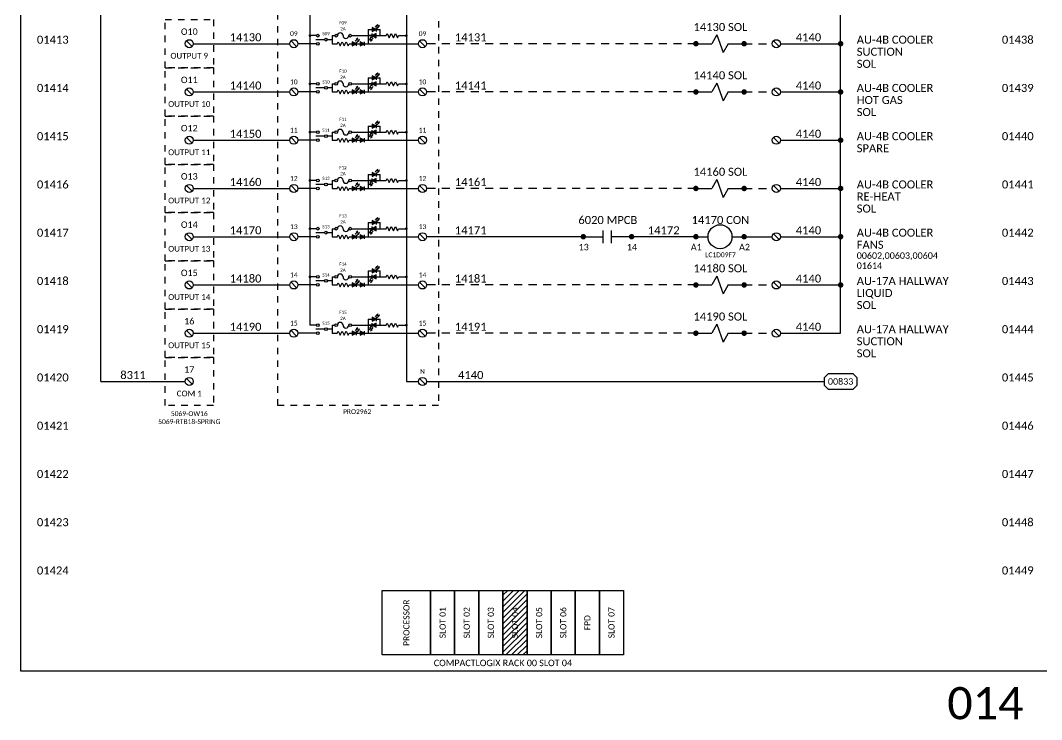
# Model space of a CAD drawing. Header units: inches. Extents: x 0 to 316, y -1 to 150.
# Drawn here: x 124 to 139.87, y 21.24 to 32.11 of the extents above; entities that cross this region are included whole.
import ezdxf
from ezdxf.enums import TextEntityAlignment as Align

# ---------------------------------------------------------------- set-up
doc = ezdxf.new("R2010")
doc.units = ezdxf.units.IN
doc.header["$MEASUREMENT"] = 0
doc.linetypes.add('HIDDEN2', pattern=[0.1875, 0.125, -0.0625])
doc.styles.add('Calibri', font='calibri.ttf')

# ---------------------------------------------------------------- blocks, each defined once
blk = doc.blocks.new('TERM')
at = {"color": 2}
blk.add_line((-0.044, 0.044), (0.044, -0.044), dxfattribs=at)
blk.add_circle((0, 0), 0.0625, dxfattribs=at)
blk = doc.blocks.new('CONN')
at = {"color": 2, "const_width": 0.0425}
blk.add_lwpolyline([(0.02125, 0, 1), (-0.02125, 0, 1)], format="xyb", close=True, dxfattribs=at)
blk = doc.blocks.new('SOL - IO MODULE')
at = {"color": 2}
for p, q in [((0, 0), (0.25, 0)), ((0.324, 0.139), (0.25, 0)), ((0.324, 0.139), (0.426, -0.139)), ((0.5, 0), (0.426, -0.139)), ((0.5, 0), (0.75, 0))]:
    blk.add_line(p, q, dxfattribs=at)
for p in [(0, 0), (0.75, 0)]:
    blk.add_blockref('CONN', p)
at = {"color": 3, "style": 'Calibri'}
blk.add_attdef('DEVICE', text='', height=0.125, dxfattribs=at).set_placement((0.381, 0.197), align=Align.CENTER)
at = {"color": 6, "style": 'Calibri'}
blk.add_attdef('PART', text='', height=0.075, dxfattribs=at).set_placement((0.382, -0.25), align=Align.MIDDLE_CENTER)
blk = doc.blocks.new('CRCOIL - IO MODULE')
at = {"color": 2}
for p, q in [((0, 0), (0.189, 0)), ((0.561, 0), (0.75, 0))]:
    blk.add_line(p, q, dxfattribs=at)
blk.add_circle((0.375, 0), 0.186, dxfattribs=at)
for p in [(0, 0), (0.75, 0)]:
    blk.add_blockref('CONN', p)
at = {"color": 3, "style": 'Calibri'}
blk.add_attdef('DEVICE', text='', height=0.125, dxfattribs=at).set_placement((0.381, 0.259), align=Align.CENTER)
at = {"style": 'Calibri'}
for tag, p in [('TL', (0.006, -0.241)), ('TR', (0.756, -0.241))]:
    blk.add_attdef(tag, text='', height=0.1, dxfattribs=at).set_placement(p, align=Align.BOTTOM_CENTER)
at = {"color": 6, "style": 'Calibri'}
blk.add_attdef('PART', text='', height=0.075, dxfattribs=at).set_placement((0.382, -0.25), align=Align.MIDDLE_CENTER)
blk = doc.blocks.new('CRNO IO MODULE')
at = {"color": 2}
for p, q in [((0, 0), (0.311, 0)), ((0.311, -0.099), (0.311, 0.099)), ((0.439, -0.099), (0.439, 0.099)), ((0.75, 0), (0.439, 0))]:
    blk.add_line(p, q, dxfattribs=at)
for p in [(0, 0), (0.75, 0)]:
    blk.add_blockref('CONN', p)
at = {"color": 3, "style": 'Calibri'}
blk.add_attdef('DEVICE', text='', height=0.125, dxfattribs=at).set_placement((0.381, 0.197), align=Align.CENTER)
at = {"style": 'Calibri'}
for tag, p in [('TL', (0.006, -0.241)), ('TR', (0.756, -0.241))]:
    blk.add_attdef(tag, text='', height=0.1, dxfattribs=at).set_placement(p, align=Align.BOTTOM_CENTER)
blk = doc.blocks.new('REF')
at = {"color": 2}
for p, q in [((0, 0.062), (0.062, 0.125)), ((0, -0.062), (0, 0.062)), ((0.062, 0.125), (0.438, 0.125)), ((0.438, 0.125), (0.5, 0.062)), ((0.5, 0.062), (0.5, -0.062)), ((0.062, -0.125), (0, -0.062)), ((0.438, -0.125), (0.062, -0.125)), ((0.5, -0.062), (0.438, -0.125))]:
    blk.add_line(p, q, dxfattribs=at)
at = {"color": 3, "style": 'Calibri'}
blk.add_attdef('XXXXX', text='', height=0.1, dxfattribs=at).set_placement((0.25, -0.05), align=Align.CENTER)

msp = doc.modelspace()

# ---------------------------------------------------------------- hatches: boundary and pattern name
at = {"linetype": 'Continuous'}
h = msp.add_hatch(color=2, dxfattribs=at)
h.dxf.hatch_style = 1
h.paths.add_polyline_path([(129.53125, 31.96875), (129.46875, 32), (129.46875, 31.9375)])
h = msp.add_hatch(color=2, dxfattribs=at)
h.dxf.hatch_style = 1
h.paths.add_polyline_path([(129.46875, 31.875), (129.53125, 31.84375), (129.53125, 31.90625)])
h = msp.add_hatch(color=2, dxfattribs=at)
h.dxf.hatch_style = 1
h.paths.add_polyline_path([(129.55744, 32.05447), (129.53117, 32.03583), (129.54304, 32.02566)])
h = msp.add_hatch(color=2, dxfattribs=at)
h.dxf.hatch_style = 1
h.paths.add_polyline_path([(129.58117, 32.03413), (129.5549, 32.01549), (129.56676, 32.00532)])
h = msp.add_hatch(color=2, dxfattribs=at)
h.dxf.hatch_style = 1
h.paths.add_polyline_path([(129.21875, 31.75), (129.15625, 31.78125), (129.15625, 31.71875)])
h = msp.add_hatch(color=2, dxfattribs=at)
h.dxf.hatch_style = 1
h.paths.add_polyline_path([(129.24494, 31.83572), (129.21867, 31.81708), (129.23054, 31.80691)])
h = msp.add_hatch(color=2, dxfattribs=at)
h.dxf.hatch_style = 1
h.paths.add_polyline_path([(129.26867, 31.81538), (129.2424, 31.79674), (129.25426, 31.78657)])
h = msp.add_hatch(color=2, dxfattribs=at)
h.dxf.hatch_style = 1
h.paths.add_polyline_path([(129.34375, 31.75), (129.28125, 31.78125), (129.28125, 31.71875)])
h = msp.add_hatch(color=2, dxfattribs=at)
h.dxf.hatch_style = 1
h.paths.add_polyline_path([(129.41883, 31.80962), (129.4451, 31.82826), (129.43324, 31.83843)])
h = msp.add_hatch(color=2, dxfattribs=at)
h.dxf.hatch_style = 1
h.paths.add_polyline_path([(129.44256, 31.78928), (129.46883, 31.80792), (129.45696, 31.81809)])
h = msp.add_hatch(color=2, dxfattribs=at)
h.dxf.hatch_style = 1
h.paths.add_polyline_path([(129.55744, 31.30447), (129.53117, 31.28583), (129.54304, 31.27566)])
h = msp.add_hatch(color=2, dxfattribs=at)
h.dxf.hatch_style = 1
h.paths.add_polyline_path([(129.58117, 31.28413), (129.5549, 31.26549), (129.56676, 31.25532)])
h = msp.add_hatch(color=2, dxfattribs=at)
h.dxf.hatch_style = 1
h.paths.add_polyline_path([(129.53125, 31.21875), (129.46875, 31.25), (129.46875, 31.1875)])
h = msp.add_hatch(color=2, dxfattribs=at)
h.dxf.hatch_style = 1
h.paths.add_polyline_path([(129.46875, 31.125), (129.53125, 31.09375), (129.53125, 31.15625)])
h = msp.add_hatch(color=2, dxfattribs=at)
h.dxf.hatch_style = 1
h.paths.add_polyline_path([(129.21875, 31), (129.15625, 31.03125), (129.15625, 30.96875)])
h = msp.add_hatch(color=2, dxfattribs=at)
h.dxf.hatch_style = 1
h.paths.add_polyline_path([(129.24494, 31.08572), (129.21867, 31.06708), (129.23054, 31.05691)])
h = msp.add_hatch(color=2, dxfattribs=at)
h.dxf.hatch_style = 1
h.paths.add_polyline_path([(129.26867, 31.06538), (129.2424, 31.04674), (129.25426, 31.03657)])
h = msp.add_hatch(color=2, dxfattribs=at)
h.dxf.hatch_style = 1
h.paths.add_polyline_path([(129.34375, 31), (129.28125, 31.03125), (129.28125, 30.96875)])
h = msp.add_hatch(color=2, dxfattribs=at)
h.dxf.hatch_style = 1
h.paths.add_polyline_path([(129.41883, 31.05962), (129.4451, 31.07826), (129.43324, 31.08843)])
h = msp.add_hatch(color=2, dxfattribs=at)
h.dxf.hatch_style = 1
h.paths.add_polyline_path([(129.44256, 31.03928), (129.46883, 31.05792), (129.45696, 31.06809)])
h = msp.add_hatch(color=2, dxfattribs=at)
h.dxf.hatch_style = 1
h.paths.add_polyline_path([(129.53125, 30.46875), (129.46875, 30.5), (129.46875, 30.4375)])
h = msp.add_hatch(color=2, dxfattribs=at)
h.dxf.hatch_style = 1
h.paths.add_polyline_path([(129.55744, 30.55447), (129.53117, 30.53583), (129.54304, 30.52566)])
h = msp.add_hatch(color=2, dxfattribs=at)
h.dxf.hatch_style = 1
h.paths.add_polyline_path([(129.58117, 30.53413), (129.5549, 30.51549), (129.56676, 30.50532)])
h = msp.add_hatch(color=2, dxfattribs=at)
h.dxf.hatch_style = 1
h.paths.add_polyline_path([(129.24494, 30.33572), (129.21867, 30.31708), (129.23054, 30.30691)])
h = msp.add_hatch(color=2, dxfattribs=at)
h.dxf.hatch_style = 1
h.paths.add_polyline_path([(129.41883, 30.30962), (129.4451, 30.32826), (129.43324, 30.33843)])
h = msp.add_hatch(color=2, dxfattribs=at)
h.dxf.hatch_style = 1
h.paths.add_polyline_path([(129.46875, 30.375), (129.53125, 30.34375), (129.53125, 30.40625)])
h = msp.add_hatch(color=2, dxfattribs=at)
h.dxf.hatch_style = 1
h.paths.add_polyline_path([(129.21875, 30.25), (129.15625, 30.28125), (129.15625, 30.21875)])
h = msp.add_hatch(color=2, dxfattribs=at)
h.dxf.hatch_style = 1
h.paths.add_polyline_path([(129.26867, 30.31538), (129.2424, 30.29674), (129.25426, 30.28657)])
h = msp.add_hatch(color=2, dxfattribs=at)
h.dxf.hatch_style = 1
h.paths.add_polyline_path([(129.34375, 30.25), (129.28125, 30.28125), (129.28125, 30.21875)])
h = msp.add_hatch(color=2, dxfattribs=at)
h.dxf.hatch_style = 1
h.paths.add_polyline_path([(129.44256, 30.28928), (129.46883, 30.30792), (129.45696, 30.31809)])
h = msp.add_hatch(color=2, dxfattribs=at)
h.dxf.hatch_style = 1
h.paths.add_polyline_path([(129.53125, 29.71875), (129.46875, 29.75), (129.46875, 29.6875)])
h = msp.add_hatch(color=2, dxfattribs=at)
h.dxf.hatch_style = 1
h.paths.add_polyline_path([(129.55744, 29.80447), (129.53117, 29.78583), (129.54304, 29.77566)])
h = msp.add_hatch(color=2, dxfattribs=at)
h.dxf.hatch_style = 1
h.paths.add_polyline_path([(129.58117, 29.78413), (129.5549, 29.76549), (129.56676, 29.75532)])
h = msp.add_hatch(color=2, dxfattribs=at)
h.dxf.hatch_style = 1
h.paths.add_polyline_path([(129.21875, 29.5), (129.15625, 29.53125), (129.15625, 29.46875)])
h = msp.add_hatch(color=2, dxfattribs=at)
h.dxf.hatch_style = 1
h.paths.add_polyline_path([(129.24494, 29.58572), (129.21867, 29.56708), (129.23054, 29.55691)])
h = msp.add_hatch(color=2, dxfattribs=at)
h.dxf.hatch_style = 1
h.paths.add_polyline_path([(129.26867, 29.56538), (129.2424, 29.54674), (129.25426, 29.53657)])
h = msp.add_hatch(color=2, dxfattribs=at)
h.dxf.hatch_style = 1
h.paths.add_polyline_path([(129.34375, 29.5), (129.28125, 29.53125), (129.28125, 29.46875)])
h = msp.add_hatch(color=2, dxfattribs=at)
h.dxf.hatch_style = 1
h.paths.add_polyline_path([(129.41883, 29.55962), (129.4451, 29.57826), (129.43324, 29.58843)])
h = msp.add_hatch(color=2, dxfattribs=at)
h.dxf.hatch_style = 1
h.paths.add_polyline_path([(129.44256, 29.53928), (129.46883, 29.55792), (129.45696, 29.56809)])
h = msp.add_hatch(color=2, dxfattribs=at)
h.dxf.hatch_style = 1
h.paths.add_polyline_path([(129.46875, 29.625), (129.53125, 29.59375), (129.53125, 29.65625)])
h = msp.add_hatch(color=2, dxfattribs=at)
h.dxf.hatch_style = 1
h.paths.add_polyline_path([(129.55744, 29.05447), (129.53117, 29.03583), (129.54304, 29.02566)])
h = msp.add_hatch(color=2, dxfattribs=at)
h.dxf.hatch_style = 1
h.paths.add_polyline_path([(129.53125, 28.96875), (129.46875, 29), (129.46875, 28.9375)])
h = msp.add_hatch(color=2, dxfattribs=at)
h.dxf.hatch_style = 1
h.paths.add_polyline_path([(129.46875, 28.875), (129.53125, 28.84375), (129.53125, 28.90625)])
h = msp.add_hatch(color=2, dxfattribs=at)
h.dxf.hatch_style = 1
h.paths.add_polyline_path([(129.58117, 29.03413), (129.5549, 29.01549), (129.56676, 29.00532)])
h = msp.add_hatch(color=2, dxfattribs=at)
h.dxf.hatch_style = 1
h.paths.add_polyline_path([(129.21875, 28.75), (129.15625, 28.78125), (129.15625, 28.71875)])
h = msp.add_hatch(color=2, dxfattribs=at)
h.dxf.hatch_style = 1
h.paths.add_polyline_path([(129.24494, 28.83572), (129.21867, 28.81708), (129.23054, 28.80691)])
h = msp.add_hatch(color=2, dxfattribs=at)
h.dxf.hatch_style = 1
h.paths.add_polyline_path([(129.26867, 28.81538), (129.2424, 28.79674), (129.25426, 28.78657)])
h = msp.add_hatch(color=2, dxfattribs=at)
h.dxf.hatch_style = 1
h.paths.add_polyline_path([(129.34375, 28.75), (129.28125, 28.78125), (129.28125, 28.71875)])
h = msp.add_hatch(color=2, dxfattribs=at)
h.dxf.hatch_style = 1
h.paths.add_polyline_path([(129.41883, 28.80962), (129.4451, 28.82826), (129.43324, 28.83843)])
h = msp.add_hatch(color=2, dxfattribs=at)
h.dxf.hatch_style = 1
h.paths.add_polyline_path([(129.44256, 28.78928), (129.46883, 28.80792), (129.45696, 28.81809)])
h = msp.add_hatch(color=2, dxfattribs=at)
h.dxf.hatch_style = 1
h.paths.add_polyline_path([(129.55744, 28.30447), (129.53117, 28.28583), (129.54304, 28.27566)])
h = msp.add_hatch(color=2, dxfattribs=at)
h.dxf.hatch_style = 1
h.paths.add_polyline_path([(129.58117, 28.28413), (129.5549, 28.26549), (129.56676, 28.25532)])
h = msp.add_hatch(color=2, dxfattribs=at)
h.dxf.hatch_style = 1
h.paths.add_polyline_path([(129.53125, 28.21875), (129.46875, 28.25), (129.46875, 28.1875)])
h = msp.add_hatch(color=2, dxfattribs=at)
h.dxf.hatch_style = 1
h.paths.add_polyline_path([(129.46875, 28.125), (129.53125, 28.09375), (129.53125, 28.15625)])
h = msp.add_hatch(color=2, dxfattribs=at)
h.dxf.hatch_style = 1
h.paths.add_polyline_path([(129.21875, 28), (129.15625, 28.03125), (129.15625, 27.96875)])
h = msp.add_hatch(color=2, dxfattribs=at)
h.dxf.hatch_style = 1
h.paths.add_polyline_path([(129.24494, 28.08572), (129.21867, 28.06708), (129.23054, 28.05691)])
h = msp.add_hatch(color=2, dxfattribs=at)
h.dxf.hatch_style = 1
h.paths.add_polyline_path([(129.26867, 28.06538), (129.2424, 28.04674), (129.25426, 28.03657)])
h = msp.add_hatch(color=2, dxfattribs=at)
h.dxf.hatch_style = 1
h.paths.add_polyline_path([(129.34375, 28), (129.28125, 28.03125), (129.28125, 27.96875)])
h = msp.add_hatch(color=2, dxfattribs=at)
h.dxf.hatch_style = 1
h.paths.add_polyline_path([(129.41883, 28.05962), (129.4451, 28.07826), (129.43324, 28.08843)])
h = msp.add_hatch(color=2, dxfattribs=at)
h.dxf.hatch_style = 1
h.paths.add_polyline_path([(129.44256, 28.03928), (129.46883, 28.05792), (129.45696, 28.06809)])
h = msp.add_hatch(color=2, dxfattribs=at)
h.dxf.hatch_style = 1
h.paths.add_polyline_path([(129.53125, 27.46875), (129.46875, 27.5), (129.46875, 27.4375)])
h = msp.add_hatch(color=2, dxfattribs=at)
h.dxf.hatch_style = 1
h.paths.add_polyline_path([(129.55744, 27.55447), (129.53117, 27.53583), (129.54304, 27.52566)])
h = msp.add_hatch(color=2, dxfattribs=at)
h.dxf.hatch_style = 1
h.paths.add_polyline_path([(129.58117, 27.53413), (129.5549, 27.51549), (129.56676, 27.50532)])
h = msp.add_hatch(color=2, dxfattribs=at)
h.dxf.hatch_style = 1
h.paths.add_polyline_path([(129.24494, 27.33572), (129.21867, 27.31708), (129.23054, 27.30691)])
h = msp.add_hatch(color=2, dxfattribs=at)
h.dxf.hatch_style = 1
h.paths.add_polyline_path([(129.26867, 27.31538), (129.2424, 27.29674), (129.25426, 27.28657)])
h = msp.add_hatch(color=2, dxfattribs=at)
h.dxf.hatch_style = 1
h.paths.add_polyline_path([(129.41883, 27.30962), (129.4451, 27.32826), (129.43324, 27.33843)])
h = msp.add_hatch(color=2, dxfattribs=at)
h.dxf.hatch_style = 1
h.paths.add_polyline_path([(129.44256, 27.28928), (129.46883, 27.30792), (129.45696, 27.31809)])
h = msp.add_hatch(color=2, dxfattribs=at)
h.dxf.hatch_style = 1
h.paths.add_polyline_path([(129.46875, 27.375), (129.53125, 27.34375), (129.53125, 27.40625)])
h = msp.add_hatch(color=2, dxfattribs=at)
h.dxf.hatch_style = 1
h.paths.add_polyline_path([(129.21875, 27.25), (129.15625, 27.28125), (129.15625, 27.21875)])
h = msp.add_hatch(color=2, dxfattribs=at)
h.dxf.hatch_style = 1
h.paths.add_polyline_path([(129.34375, 27.25), (129.28125, 27.28125), (129.28125, 27.21875)])
h = msp.add_hatch(dxfattribs=at)
h.set_pattern_fill('ANSI31', color=2, scale=0.5)
h.set_pattern_definition([(45, (126.0625, -1), (-0.04419417, 0.04419417), [])])
h.paths.add_polyline_path([(131.875, 23.25), (131.5, 23.25), (131.5, 22.25), (131.875, 22.25)])
h.paths.add_polyline_path([(131.75, 23), (131.75, 22.5), (131.625, 22.5), (131.625, 23)], flags=0)
h.paths.add_polyline_path([(131.76458, 22.46688), (131.76458, 23.03312), (131.61088, 23.03312), (131.61088, 22.46688)], flags=24)

# ---------------------------------------------------------------- linework, layer by layer
at = {"color": 1}
for p, q in [((125.25, 26.5), (125.25, 41.375)), ((126.6875, 31.75), (128.1875, 31.75)), ((126.6875, 31), (128.1875, 31)), ((126.6875, 30.25), (128.1875, 30.25)), ((126.6875, 29.5), (128.1875, 29.5)), ((126.6875, 28.75), (128.1875, 28.75)), ((132.75, 28.75), (130.3125, 28.75)), ((134.5, 28.75), (133.5, 28.75)), ((126.6875, 28), (128.1875, 28)), ((126.6875, 27.25), (128.1875, 27.25)), ((125.25, 26.5), (126.5625, 26.5))]:
    msp.add_line(p, q, dxfattribs=at)
at = {"color": 7}
for p, q in [((136.75, 27.25), (136.75, 41.375)), ((135.8125, 31.75), (136.75, 31.75)), ((135.8125, 31), (136.75, 31)), ((135.8125, 30.25), (136.75, 30.25)), ((135.8125, 29.5), (136.75, 29.5)), ((135.8125, 28.75), (136.75, 28.75)), ((135.8125, 28), (136.75, 28)), ((135.8125, 27.25), (136.75, 27.25))]:
    msp.add_line(p, q, dxfattribs=at)
at = {"color": 2, "linetype": 'Continuous'}
for p, q in [((128.5, 40), (128.5, 27.375)), ((130, 39.375), (130, 26.5)), ((129.40625, 31.96875), (129.40625, 31.75)), ((129.40625, 31.96875), (129.46875, 31.96875)), ((129.46875, 32), (129.46875, 31.9375)), ((129.53125, 31.96875), (129.46875, 32)), ((129.46875, 31.9375), (129.53125, 31.96875)), ((129.53125, 31.90625), (129.46875, 31.875)), ((129.46875, 31.84375), (129.46875, 31.90625)), ((129.53711, 32.03074), (129.51677, 32.00702)), ((129.53117, 32.03583), (129.54304, 32.02566)), ((129.53125, 32), (129.53125, 31.9375)), ((129.53125, 31.96875), (129.59375, 31.96875)), ((129.53125, 31.84375), (129.53125, 31.90625)), ((129.56083, 32.01041), (129.5405, 31.98668)), ((129.54304, 32.02566), (129.55744, 32.05447)), ((129.58117, 32.03413), (129.5549, 32.01549)), ((129.5549, 32.01549), (129.56676, 32.00532)), ((129.56676, 32.00532), (129.58117, 32.03413)), ((129.59375, 31.875), (129.59375, 31.96875)), ((129.6875, 31.875), (129.70312, 31.90625)), ((129.70312, 31.90625), (129.73438, 31.84375)), ((129.73438, 31.84375), (129.76562, 31.90625)), ((129.76562, 31.90625), (129.79688, 31.84375)), ((129.79688, 31.84375), (129.82812, 31.90625)), ((129.82812, 31.90625), (129.85938, 31.84375)), ((128.60379, 31.75), (128.3125, 31.75)), ((128.60379, 31.875), (128.5, 31.875)), ((128.72879, 31.8125), (128.59375, 31.8125)), ((128.84375, 31.8125), (128.77121, 31.8125)), ((128.84375, 31.875), (128.84375, 31.75)), ((128.84375, 31.875), (128.88504, 31.875)), ((128.84375, 31.75), (128.92188, 31.75)), ((128.92188, 31.75), (128.9375, 31.78125)), ((128.9375, 31.78125), (128.96875, 31.71875)), ((128.96875, 31.71875), (129, 31.78125)), ((129, 31.78125), (129.03125, 31.71875)), ((129.03125, 31.71875), (129.0625, 31.78125)), ((129.0625, 31.78125), (129.09375, 31.71875)), ((129.09375, 31.71875), (129.10938, 31.75)), ((129.10938, 31.75), (129.15625, 31.75)), ((129.14597, 31.875), (129.6875, 31.875)), ((129.15625, 31.78125), (129.15625, 31.71875)), ((129.21875, 31.75), (129.15625, 31.78125)), ((129.15625, 31.71875), (129.21875, 31.75)), ((129.22461, 31.81199), (129.20427, 31.78827)), ((129.24494, 31.83572), (129.21867, 31.81708)), ((129.21867, 31.81708), (129.23054, 31.80691)), ((129.21875, 31.78125), (129.21875, 31.71875)), ((129.21875, 31.75), (129.28125, 31.75)), ((129.24833, 31.79166), (129.228, 31.76793)), ((129.23054, 31.80691), (129.24494, 31.83572)), ((129.26867, 31.81538), (129.2424, 31.79674)), ((129.2424, 31.79674), (129.25426, 31.78657)), ((129.25426, 31.78657), (129.26867, 31.81538)), ((129.28125, 31.78125), (129.28125, 31.71875)), ((129.34375, 31.75), (129.28125, 31.78125)), ((129.28125, 31.71875), (129.34375, 31.75)), ((129.34375, 31.78125), (129.34375, 31.71875)), ((129.34375, 31.75), (130.1875, 31.75)), ((129.46875, 31.875), (129.40625, 31.875)), ((129.41883, 31.80962), (129.4451, 31.82826)), ((129.4451, 31.82826), (129.43324, 31.83843)), ((129.43917, 31.83334), (129.4595, 31.85707)), ((129.45696, 31.81809), (129.44256, 31.78928)), ((129.44256, 31.78928), (129.46883, 31.80792)), ((129.46289, 31.81301), (129.48323, 31.83673)), ((129.46875, 31.875), (129.53125, 31.84375)), ((129.85938, 31.84375), (129.875, 31.875)), ((129.875, 31.875), (130, 31.875)), ((129.53711, 31.28074), (129.51677, 31.25702)), ((129.53117, 31.28583), (129.54304, 31.27566)), ((129.54304, 31.27566), (129.55744, 31.30447)), ((129.58117, 31.28413), (129.5549, 31.26549)), ((129.56676, 31.25532), (129.58117, 31.28413)), ((128.60379, 31.125), (128.5, 31.125)), ((128.84375, 31.125), (128.84375, 31)), ((128.84375, 31.125), (128.88504, 31.125)), ((129.14597, 31.125), (129.6875, 31.125)), ((129.40625, 31.21875), (129.40625, 31)), ((129.40625, 31.21875), (129.46875, 31.21875)), ((129.46875, 31.125), (129.40625, 31.125)), ((129.46875, 31.25), (129.46875, 31.1875)), ((129.53125, 31.21875), (129.46875, 31.25)), ((129.46875, 31.1875), (129.53125, 31.21875)), ((129.53125, 31.15625), (129.46875, 31.125)), ((129.46875, 31.09375), (129.46875, 31.15625)), ((129.46875, 31.125), (129.53125, 31.09375)), ((129.53125, 31.25), (129.53125, 31.1875)), ((129.53125, 31.21875), (129.59375, 31.21875)), ((129.53125, 31.09375), (129.53125, 31.15625)), ((129.56083, 31.26041), (129.5405, 31.23668)), ((129.5549, 31.26549), (129.56676, 31.25532)), ((129.59375, 31.125), (129.59375, 31.21875)), ((129.6875, 31.125), (129.70312, 31.15625)), ((129.70312, 31.15625), (129.73438, 31.09375)), ((129.73438, 31.09375), (129.76562, 31.15625)), ((129.76562, 31.15625), (129.79688, 31.09375)), ((129.79688, 31.09375), (129.82812, 31.15625)), ((129.82812, 31.15625), (129.85938, 31.09375)), ((129.85938, 31.09375), (129.875, 31.125)), ((129.875, 31.125), (130, 31.125)), ((128.60379, 31), (128.3125, 31)), ((128.72879, 31.0625), (128.59375, 31.0625)), ((128.84375, 31.0625), (128.77121, 31.0625)), ((128.84375, 31), (128.92188, 31)), ((128.92188, 31), (128.9375, 31.03125)), ((128.9375, 31.03125), (128.96875, 30.96875)), ((128.96875, 30.96875), (129, 31.03125)), ((129, 31.03125), (129.03125, 30.96875)), ((129.03125, 30.96875), (129.0625, 31.03125)), ((129.0625, 31.03125), (129.09375, 30.96875)), ((129.09375, 30.96875), (129.10938, 31)), ((129.10938, 31), (129.15625, 31)), ((129.15625, 31.03125), (129.15625, 30.96875)), ((129.21875, 31), (129.15625, 31.03125)), ((129.15625, 30.96875), (129.21875, 31)), ((129.22461, 31.06199), (129.20427, 31.03827)), ((129.24494, 31.08572), (129.21867, 31.06708)), ((129.21867, 31.06708), (129.23054, 31.05691)), ((129.21875, 31.03125), (129.21875, 30.96875)), ((129.21875, 31), (129.28125, 31)), ((129.24833, 31.04166), (129.228, 31.01793)), ((129.23054, 31.05691), (129.24494, 31.08572)), ((129.26867, 31.06538), (129.2424, 31.04674)), ((129.2424, 31.04674), (129.25426, 31.03657)), ((129.25426, 31.03657), (129.26867, 31.06538)), ((129.28125, 31.03125), (129.28125, 30.96875)), ((129.34375, 31), (129.28125, 31.03125)), ((129.28125, 30.96875), (129.34375, 31)), ((129.34375, 31.03125), (129.34375, 30.96875)), ((129.34375, 31), (130.1875, 31)), ((129.41883, 31.05962), (129.4451, 31.07826)), ((129.4451, 31.07826), (129.43324, 31.08843)), ((129.43917, 31.08334), (129.4595, 31.10707)), ((129.45696, 31.06809), (129.44256, 31.03928)), ((129.44256, 31.03928), (129.46883, 31.05792)), ((129.46289, 31.06301), (129.48323, 31.08673)), ((129.46875, 30.5), (129.46875, 30.4375)), ((129.53125, 30.46875), (129.46875, 30.5)), ((129.53711, 30.53074), (129.51677, 30.50702)), ((129.53117, 30.53583), (129.54304, 30.52566)), ((129.53125, 30.5), (129.53125, 30.4375)), ((129.56083, 30.51041), (129.5405, 30.48668)), ((129.54304, 30.52566), (129.55744, 30.55447)), ((129.58117, 30.53413), (129.5549, 30.51549)), ((129.5549, 30.51549), (129.56676, 30.50532)), ((129.56676, 30.50532), (129.58117, 30.53413)), ((128.60379, 30.375), (128.5, 30.375)), ((128.84375, 30.375), (128.84375, 30.25)), ((128.84375, 30.375), (128.88504, 30.375)), ((129.14597, 30.375), (129.6875, 30.375)), ((129.24494, 30.33572), (129.21867, 30.31708)), ((129.23054, 30.30691), (129.24494, 30.33572)), ((129.40625, 30.46875), (129.40625, 30.25)), ((129.40625, 30.46875), (129.46875, 30.46875)), ((129.46875, 30.375), (129.40625, 30.375)), ((129.41883, 30.30962), (129.4451, 30.32826)), ((129.4451, 30.32826), (129.43324, 30.33843)), ((129.43917, 30.33334), (129.4595, 30.35707)), ((129.46289, 30.31301), (129.48323, 30.33673)), ((129.46875, 30.4375), (129.53125, 30.46875)), ((129.53125, 30.40625), (129.46875, 30.375)), ((129.46875, 30.34375), (129.46875, 30.40625)), ((129.46875, 30.375), (129.53125, 30.34375)), ((129.53125, 30.46875), (129.59375, 30.46875)), ((129.53125, 30.34375), (129.53125, 30.40625)), ((129.59375, 30.375), (129.59375, 30.46875)), ((129.6875, 30.375), (129.70312, 30.40625)), ((129.70312, 30.40625), (129.73438, 30.34375)), ((129.73438, 30.34375), (129.76562, 30.40625)), ((129.76562, 30.40625), (129.79688, 30.34375)), ((129.79688, 30.34375), (129.82812, 30.40625)), ((129.82812, 30.40625), (129.85938, 30.34375)), ((129.85938, 30.34375), (129.875, 30.375)), ((129.875, 30.375), (130, 30.375)), ((128.60379, 30.25), (128.3125, 30.25)), ((128.72879, 30.3125), (128.59375, 30.3125)), ((128.84375, 30.3125), (128.77121, 30.3125)), ((128.84375, 30.25), (128.92188, 30.25)), ((128.92188, 30.25), (128.9375, 30.28125)), ((128.9375, 30.28125), (128.96875, 30.21875)), ((128.96875, 30.21875), (129, 30.28125)), ((129, 30.28125), (129.03125, 30.21875)), ((129.03125, 30.21875), (129.0625, 30.28125)), ((129.0625, 30.28125), (129.09375, 30.21875)), ((129.09375, 30.21875), (129.10938, 30.25)), ((129.10938, 30.25), (129.15625, 30.25)), ((129.15625, 30.28125), (129.15625, 30.21875)), ((129.21875, 30.25), (129.15625, 30.28125)), ((129.15625, 30.21875), (129.21875, 30.25)), ((129.22461, 30.31199), (129.20427, 30.28827)), ((129.21867, 30.31708), (129.23054, 30.30691)), ((129.21875, 30.28125), (129.21875, 30.21875)), ((129.21875, 30.25), (129.28125, 30.25)), ((129.24833, 30.29166), (129.228, 30.26793)), ((129.26867, 30.31538), (129.2424, 30.29674)), ((129.2424, 30.29674), (129.25426, 30.28657)), ((129.25426, 30.28657), (129.26867, 30.31538)), ((129.28125, 30.28125), (129.28125, 30.21875)), ((129.34375, 30.25), (129.28125, 30.28125)), ((129.28125, 30.21875), (129.34375, 30.25)), ((129.34375, 30.28125), (129.34375, 30.21875)), ((129.34375, 30.25), (130.1875, 30.25)), ((129.45696, 30.31809), (129.44256, 30.28928)), ((129.44256, 30.28928), (129.46883, 30.30792)), ((129.40625, 29.71875), (129.40625, 29.5)), ((129.40625, 29.71875), (129.46875, 29.71875)), ((129.46875, 29.75), (129.46875, 29.6875)), ((129.53125, 29.71875), (129.46875, 29.75)), ((129.46875, 29.6875), (129.53125, 29.71875)), ((129.53711, 29.78074), (129.51677, 29.75702)), ((129.53117, 29.78583), (129.54304, 29.77566)), ((129.53125, 29.75), (129.53125, 29.6875)), ((129.53125, 29.71875), (129.59375, 29.71875)), ((129.56083, 29.76041), (129.5405, 29.73668)), ((129.54304, 29.77566), (129.55744, 29.80447)), ((129.58117, 29.78413), (129.5549, 29.76549)), ((129.5549, 29.76549), (129.56676, 29.75532)), ((129.56676, 29.75532), (129.58117, 29.78413)), ((129.59375, 29.625), (129.59375, 29.71875)), ((128.60379, 29.625), (128.5, 29.625)), ((128.72879, 29.5625), (128.59375, 29.5625)), ((128.84375, 29.5625), (128.77121, 29.5625)), ((128.84375, 29.625), (128.84375, 29.5)), ((128.84375, 29.625), (128.88504, 29.625)), ((128.92188, 29.5), (128.9375, 29.53125)), ((128.9375, 29.53125), (128.96875, 29.46875)), ((128.96875, 29.46875), (129, 29.53125)), ((129, 29.53125), (129.03125, 29.46875)), ((129.03125, 29.46875), (129.0625, 29.53125)), ((129.0625, 29.53125), (129.09375, 29.46875)), ((129.14597, 29.625), (129.6875, 29.625)), ((129.15625, 29.53125), (129.15625, 29.46875)), ((129.21875, 29.5), (129.15625, 29.53125)), ((129.22461, 29.56199), (129.20427, 29.53827)), ((129.24494, 29.58572), (129.21867, 29.56708)), ((129.21867, 29.56708), (129.23054, 29.55691)), ((129.21875, 29.53125), (129.21875, 29.46875)), ((129.24833, 29.54166), (129.228, 29.51793)), ((129.23054, 29.55691), (129.24494, 29.58572)), ((129.26867, 29.56538), (129.2424, 29.54674)), ((129.2424, 29.54674), (129.25426, 29.53657)), ((129.25426, 29.53657), (129.26867, 29.56538)), ((129.28125, 29.53125), (129.28125, 29.46875)), ((129.34375, 29.5), (129.28125, 29.53125)), ((129.34375, 29.53125), (129.34375, 29.46875)), ((129.46875, 29.625), (129.40625, 29.625)), ((129.41883, 29.55962), (129.4451, 29.57826)), ((129.4451, 29.57826), (129.43324, 29.58843)), ((129.43917, 29.58334), (129.4595, 29.60707)), ((129.45696, 29.56809), (129.44256, 29.53928)), ((129.44256, 29.53928), (129.46883, 29.55792)), ((129.46289, 29.56301), (129.48323, 29.58673)), ((129.53125, 29.65625), (129.46875, 29.625)), ((129.46875, 29.59375), (129.46875, 29.65625)), ((129.46875, 29.625), (129.53125, 29.59375)), ((129.53125, 29.59375), (129.53125, 29.65625)), ((129.6875, 29.625), (129.70312, 29.65625)), ((129.70312, 29.65625), (129.73438, 29.59375)), ((129.73438, 29.59375), (129.76562, 29.65625)), ((129.76562, 29.65625), (129.79688, 29.59375)), ((129.79688, 29.59375), (129.82812, 29.65625)), ((129.82812, 29.65625), (129.85938, 29.59375)), ((129.85938, 29.59375), (129.875, 29.625)), ((129.875, 29.625), (130, 29.625)), ((128.60379, 29.5), (128.3125, 29.5)), ((128.84375, 29.5), (128.92188, 29.5)), ((129.09375, 29.46875), (129.10938, 29.5)), ((129.10938, 29.5), (129.15625, 29.5)), ((129.15625, 29.46875), (129.21875, 29.5)), ((129.21875, 29.5), (129.28125, 29.5)), ((129.28125, 29.46875), (129.34375, 29.5)), ((129.34375, 29.5), (130.1875, 29.5)), ((129.54304, 29.02566), (129.55744, 29.05447)), ((129.40625, 28.96875), (129.40625, 28.75)), ((129.40625, 28.96875), (129.46875, 28.96875)), ((129.46875, 29), (129.46875, 28.9375)), ((129.53125, 28.96875), (129.46875, 29)), ((129.46875, 28.9375), (129.53125, 28.96875)), ((129.53125, 28.90625), (129.46875, 28.875)), ((129.46875, 28.84375), (129.46875, 28.90625)), ((129.53711, 29.03074), (129.51677, 29.00702)), ((129.53117, 29.03583), (129.54304, 29.02566)), ((129.53125, 29), (129.53125, 28.9375)), ((129.53125, 28.96875), (129.59375, 28.96875)), ((129.53125, 28.84375), (129.53125, 28.90625)), ((129.56083, 29.01041), (129.5405, 28.98668)), ((129.58117, 29.03413), (129.5549, 29.01549)), ((129.5549, 29.01549), (129.56676, 29.00532)), ((129.56676, 29.00532), (129.58117, 29.03413)), ((129.59375, 28.875), (129.59375, 28.96875)), ((129.6875, 28.875), (129.70312, 28.90625)), ((129.70312, 28.90625), (129.73438, 28.84375)), ((129.73438, 28.84375), (129.76562, 28.90625)), ((129.76562, 28.90625), (129.79688, 28.84375)), ((129.79688, 28.84375), (129.82812, 28.90625)), ((129.82812, 28.90625), (129.85938, 28.84375)), ((128.60379, 28.75), (128.3125, 28.75)), ((128.60379, 28.875), (128.5, 28.875)), ((128.72879, 28.8125), (128.59375, 28.8125)), ((128.84375, 28.8125), (128.77121, 28.8125)), ((128.84375, 28.875), (128.84375, 28.75)), ((128.84375, 28.875), (128.88504, 28.875)), ((128.84375, 28.75), (128.92188, 28.75)), ((128.92188, 28.75), (128.9375, 28.78125)), ((128.9375, 28.78125), (128.96875, 28.71875)), ((128.96875, 28.71875), (129, 28.78125)), ((129, 28.78125), (129.03125, 28.71875)), ((129.03125, 28.71875), (129.0625, 28.78125)), ((129.0625, 28.78125), (129.09375, 28.71875)), ((129.09375, 28.71875), (129.10938, 28.75)), ((129.10938, 28.75), (129.15625, 28.75)), ((129.14597, 28.875), (129.6875, 28.875)), ((129.15625, 28.78125), (129.15625, 28.71875)), ((129.21875, 28.75), (129.15625, 28.78125)), ((129.15625, 28.71875), (129.21875, 28.75)), ((129.22461, 28.81199), (129.20427, 28.78827)), ((129.24494, 28.83572), (129.21867, 28.81708)), ((129.21867, 28.81708), (129.23054, 28.80691)), ((129.21875, 28.78125), (129.21875, 28.71875)), ((129.21875, 28.75), (129.28125, 28.75)), ((129.24833, 28.79166), (129.228, 28.76793)), ((129.23054, 28.80691), (129.24494, 28.83572)), ((129.26867, 28.81538), (129.2424, 28.79674)), ((129.2424, 28.79674), (129.25426, 28.78657)), ((129.25426, 28.78657), (129.26867, 28.81538)), ((129.28125, 28.78125), (129.28125, 28.71875)), ((129.34375, 28.75), (129.28125, 28.78125)), ((129.28125, 28.71875), (129.34375, 28.75)), ((129.34375, 28.78125), (129.34375, 28.71875)), ((129.34375, 28.75), (130.1875, 28.75)), ((129.46875, 28.875), (129.40625, 28.875)), ((129.41883, 28.80962), (129.4451, 28.82826)), ((129.4451, 28.82826), (129.43324, 28.83843)), ((129.43917, 28.83334), (129.4595, 28.85707)), ((129.45696, 28.81809), (129.44256, 28.78928)), ((129.44256, 28.78928), (129.46883, 28.80792)), ((129.46289, 28.81301), (129.48323, 28.83673)), ((129.46875, 28.875), (129.53125, 28.84375)), ((129.85938, 28.84375), (129.875, 28.875)), ((129.875, 28.875), (130, 28.875)), ((129.53711, 28.28074), (129.51677, 28.25702)), ((129.53117, 28.28583), (129.54304, 28.27566)), ((129.56083, 28.26041), (129.5405, 28.23668)), ((129.54304, 28.27566), (129.55744, 28.30447)), ((129.58117, 28.28413), (129.5549, 28.26549)), ((129.5549, 28.26549), (129.56676, 28.25532)), ((129.56676, 28.25532), (129.58117, 28.28413)), ((128.60379, 28.125), (128.5, 28.125)), ((128.84375, 28.125), (128.84375, 28)), ((128.84375, 28.125), (128.88504, 28.125)), ((129.14597, 28.125), (129.6875, 28.125)), ((129.40625, 28.21875), (129.40625, 28)), ((129.40625, 28.21875), (129.46875, 28.21875)), ((129.46875, 28.125), (129.40625, 28.125)), ((129.43917, 28.08334), (129.4595, 28.10707)), ((129.46875, 28.25), (129.46875, 28.1875)), ((129.53125, 28.21875), (129.46875, 28.25)), ((129.46875, 28.1875), (129.53125, 28.21875)), ((129.53125, 28.15625), (129.46875, 28.125)), ((129.46875, 28.09375), (129.46875, 28.15625)), ((129.46875, 28.125), (129.53125, 28.09375)), ((129.53125, 28.25), (129.53125, 28.1875)), ((129.53125, 28.21875), (129.59375, 28.21875)), ((129.53125, 28.09375), (129.53125, 28.15625)), ((129.59375, 28.125), (129.59375, 28.21875)), ((129.6875, 28.125), (129.70312, 28.15625)), ((129.70312, 28.15625), (129.73438, 28.09375)), ((129.73438, 28.09375), (129.76562, 28.15625)), ((129.76562, 28.15625), (129.79688, 28.09375)), ((129.79688, 28.09375), (129.82812, 28.15625)), ((129.82812, 28.15625), (129.85938, 28.09375)), ((129.85938, 28.09375), (129.875, 28.125)), ((129.875, 28.125), (130, 28.125)), ((128.60379, 28), (128.3125, 28)), ((128.72879, 28.0625), (128.59375, 28.0625)), ((128.84375, 28.0625), (128.77121, 28.0625)), ((128.84375, 28), (128.92188, 28)), ((128.92188, 28), (128.9375, 28.03125)), ((128.9375, 28.03125), (128.96875, 27.96875)), ((128.96875, 27.96875), (129, 28.03125)), ((129, 28.03125), (129.03125, 27.96875)), ((129.03125, 27.96875), (129.0625, 28.03125)), ((129.0625, 28.03125), (129.09375, 27.96875)), ((129.09375, 27.96875), (129.10938, 28)), ((129.10938, 28), (129.15625, 28)), ((129.15625, 28.03125), (129.15625, 27.96875)), ((129.21875, 28), (129.15625, 28.03125)), ((129.15625, 27.96875), (129.21875, 28)), ((129.22461, 28.06199), (129.20427, 28.03827)), ((129.24494, 28.08572), (129.21867, 28.06708)), ((129.21867, 28.06708), (129.23054, 28.05691)), ((129.21875, 28.03125), (129.21875, 27.96875)), ((129.21875, 28), (129.28125, 28)), ((129.24833, 28.04166), (129.228, 28.01793)), ((129.23054, 28.05691), (129.24494, 28.08572)), ((129.26867, 28.06538), (129.2424, 28.04674)), ((129.2424, 28.04674), (129.25426, 28.03657)), ((129.25426, 28.03657), (129.26867, 28.06538)), ((129.28125, 28.03125), (129.28125, 27.96875)), ((129.34375, 28), (129.28125, 28.03125)), ((129.28125, 27.96875), (129.34375, 28)), ((129.34375, 28.03125), (129.34375, 27.96875)), ((129.34375, 28), (130.1875, 28)), ((129.41883, 28.05962), (129.4451, 28.07826)), ((129.4451, 28.07826), (129.43324, 28.08843)), ((129.45696, 28.06809), (129.44256, 28.03928)), ((129.44256, 28.03928), (129.46883, 28.05792)), ((129.46289, 28.06301), (129.48323, 28.08673)), ((129.40625, 27.46875), (129.40625, 27.25)), ((129.40625, 27.46875), (129.46875, 27.46875)), ((129.46875, 27.5), (129.46875, 27.4375)), ((129.53125, 27.46875), (129.46875, 27.5)), ((129.46875, 27.4375), (129.53125, 27.46875)), ((129.53711, 27.53074), (129.51677, 27.50702)), ((129.53117, 27.53583), (129.54304, 27.52566)), ((129.53125, 27.5), (129.53125, 27.4375)), ((129.53125, 27.46875), (129.59375, 27.46875)), ((129.56083, 27.51041), (129.5405, 27.48668)), ((129.54304, 27.52566), (129.55744, 27.55447)), ((129.58117, 27.53413), (129.5549, 27.51549)), ((129.5549, 27.51549), (129.56676, 27.50532)), ((129.56676, 27.50532), (129.58117, 27.53413)), ((129.59375, 27.375), (129.59375, 27.46875)), ((128.60379, 27.375), (128.5, 27.375)), ((128.72879, 27.3125), (128.59375, 27.3125)), ((128.84375, 27.3125), (128.77121, 27.3125)), ((128.84375, 27.375), (128.84375, 27.25)), ((128.84375, 27.375), (128.88504, 27.375)), ((129.14597, 27.375), (129.6875, 27.375)), ((129.22461, 27.31199), (129.20427, 27.28827)), ((129.24494, 27.33572), (129.21867, 27.31708)), ((129.21867, 27.31708), (129.23054, 27.30691)), ((129.23054, 27.30691), (129.24494, 27.33572)), ((129.26867, 27.31538), (129.2424, 27.29674)), ((129.25426, 27.28657), (129.26867, 27.31538)), ((129.46875, 27.375), (129.40625, 27.375)), ((129.41883, 27.30962), (129.4451, 27.32826)), ((129.4451, 27.32826), (129.43324, 27.33843)), ((129.43917, 27.33334), (129.4595, 27.35707)), ((129.45696, 27.31809), (129.44256, 27.28928)), ((129.44256, 27.28928), (129.46883, 27.30792)), ((129.46289, 27.31301), (129.48323, 27.33673)), ((129.53125, 27.40625), (129.46875, 27.375)), ((129.46875, 27.34375), (129.46875, 27.40625)), ((129.46875, 27.375), (129.53125, 27.34375)), ((129.53125, 27.34375), (129.53125, 27.40625)), ((129.6875, 27.375), (129.70312, 27.40625)), ((129.70312, 27.40625), (129.73438, 27.34375)), ((129.73438, 27.34375), (129.76562, 27.40625)), ((129.76562, 27.40625), (129.79688, 27.34375)), ((129.79688, 27.34375), (129.82812, 27.40625)), ((129.82812, 27.40625), (129.85938, 27.34375)), ((129.85938, 27.34375), (129.875, 27.375)), ((129.875, 27.375), (130, 27.375)), ((128.60379, 27.25), (128.3125, 27.25)), ((128.84375, 27.25), (128.92188, 27.25)), ((128.92188, 27.25), (128.9375, 27.28125)), ((128.9375, 27.28125), (128.96875, 27.21875)), ((128.96875, 27.21875), (129, 27.28125)), ((129, 27.28125), (129.03125, 27.21875)), ((129.03125, 27.21875), (129.0625, 27.28125)), ((129.0625, 27.28125), (129.09375, 27.21875)), ((129.09375, 27.21875), (129.10938, 27.25)), ((129.10938, 27.25), (129.15625, 27.25)), ((129.15625, 27.28125), (129.15625, 27.21875)), ((129.21875, 27.25), (129.15625, 27.28125)), ((129.15625, 27.21875), (129.21875, 27.25)), ((129.21875, 27.28125), (129.21875, 27.21875)), ((129.21875, 27.25), (129.28125, 27.25)), ((129.24833, 27.29166), (129.228, 27.26793)), ((129.2424, 27.29674), (129.25426, 27.28657)), ((129.28125, 27.28125), (129.28125, 27.21875)), ((129.34375, 27.25), (129.28125, 27.28125)), ((129.28125, 27.21875), (129.34375, 27.25)), ((129.34375, 27.28125), (129.34375, 27.21875)), ((129.34375, 27.25), (130.1875, 27.25)), ((130, 26.5), (130.1875, 26.5))]:
    msp.add_line(p, q, dxfattribs=at)
at = {"color": 1, "linetype": 'HIDDEN2'}
for p, q in [((134.5, 31.75), (130.3125, 31.75)), ((134.5, 31), (130.3125, 31)), ((134.5, 29.5), (130.3125, 29.5)), ((134.5, 28), (130.3125, 28)), ((134.5, 27.25), (130.3125, 27.25))]:
    msp.add_line(p, q, dxfattribs=at)
at = {"linetype": 'HIDDEN2'}
for p, q in [((135.25, 31.75), (135.6875, 31.75)), ((135.25, 31), (135.6875, 31)), ((135.25, 29.5), (135.6875, 29.5)), ((135.25, 28), (135.6875, 28)), ((135.25, 27.25), (135.6875, 27.25))]:
    msp.add_line(p, q, dxfattribs=at)
at = {"linetype": 'Continuous'}
for p, q in [((135.25, 28.75), (135.6875, 28.75)), ((130.3125, 26.5), (136.5, 26.5))]:
    msp.add_line(p, q, dxfattribs=at)
at = {"ltscale": 0.25}
msp.add_lwpolyline([(124, 22), (154, 22), (154, 43), (124, 43)], close=True, dxfattribs=at)
at = {"color": 2, "linetype": 'HIDDEN2', "ltscale": 0.5}
msp.add_lwpolyline([(129.75, 40.5), (130.5, 40.5), (130.5, 26.125), (128, 26.125), (128, 40.5), (128.6875, 40.5)], dxfattribs=at)
for points in [[(126.25, 32.125), (127, 32.125), (127, 31.375), (126.25, 31.375)], [(126.25, 31.375), (127, 31.375), (127, 30.625), (126.25, 30.625)], [(126.25, 30.625), (127, 30.625), (127, 29.875), (126.25, 29.875)], [(126.25, 29.875), (127, 29.875), (127, 29.125), (126.25, 29.125)], [(126.25, 29.125), (127, 29.125), (127, 28.375), (126.25, 28.375)], [(126.25, 28.375), (127, 28.375), (127, 27.625), (126.25, 27.625)], [(126.25, 27.625), (127, 27.625), (127, 26.875), (126.25, 26.875)], [(126.25, 26.875), (127, 26.875), (127, 26.125), (126.25, 26.125)]]:
    msp.add_lwpolyline(points, close=True, dxfattribs=at)
at = {"color": 2, "linetype": 'Continuous'}
for points in [[(129.625, 23.25), (130.375, 23.25), (130.375, 22.25), (129.625, 22.25)], [(130.375, 23.25), (130.75, 23.25), (130.75, 22.25), (130.375, 22.25)], [(130.75, 23.25), (131.125, 23.25), (131.125, 22.25), (130.75, 22.25)], [(131.125, 23.25), (131.5, 23.25), (131.5, 22.25), (131.125, 22.25)], [(131.5, 23.25), (131.875, 23.25), (131.875, 22.25), (131.5, 22.25)], [(131.875, 23.25), (132.25, 23.25), (132.25, 22.25), (131.875, 22.25)], [(132.25, 23.25), (132.625, 23.25), (132.625, 22.25), (132.25, 22.25)], [(132.625, 23.25), (133, 23.25), (133, 22.25), (132.625, 22.25)], [(133, 23.25), (133.375, 23.25), (133.375, 22.25), (133, 22.25)]]:
    msp.add_lwpolyline(points, close=True, dxfattribs=at)
for centre in [(128.625, 31.875), (128.625, 31.75), (128.75, 31.8125), (128.90625, 31.875), (129.12476, 31.875), (128.625, 31.125), (128.90625, 31.125), (129.12476, 31.125), (128.625, 31), (128.75, 31.0625), (128.625, 30.375), (128.75, 30.3125), (128.90625, 30.375), (129.12476, 30.375), (128.625, 30.25), (128.625, 29.625), (128.75, 29.5625), (128.90625, 29.625), (129.12476, 29.625), (128.625, 29.5), (128.625, 28.875), (128.90625, 28.875), (129.12476, 28.875), (128.625, 28.75), (128.75, 28.8125), (128.625, 28.125), (128.90625, 28.125), (129.12476, 28.125), (128.625, 28), (128.75, 28.0625), (128.625, 27.375), (128.75, 27.3125), (128.90625, 27.375), (129.12476, 27.375), (128.625, 27.25)]:
    msp.add_circle(centre, 0.02121, dxfattribs=at)
for centre, start, end in [((128.97148, 31.875), 0, 180), ((129.05952, 31.875), 180, 0), ((128.97148, 31.125), 0, 180), ((129.05952, 31.125), 180, 0), ((128.97148, 30.375), 0, 180), ((129.05952, 30.375), 180, 0), ((128.97148, 29.625), 0, 180), ((129.05952, 29.625), 180, 0), ((128.97148, 28.875), 0, 180), ((129.05952, 28.875), 180, 0), ((128.97148, 28.125), 0, 180), ((129.05952, 28.125), 180, 0), ((128.97148, 27.375), 0, 180), ((129.05952, 27.375), 180, 0)]:
    msp.add_arc(centre, 0.04402, start, end, dxfattribs=at)

# ---------------------------------------------------------------- block references
at = {"linetype": 'Continuous'}
ref = msp.add_blockref('SOL - IO MODULE', (134.5, 31.75), dxfattribs=at)
ref.add_attrib('DEVICE', '14130 SOL', dxfattribs={"color": 3, "height": 0.125, "style": 'Calibri'}).set_placement((134.88099, 31.94688), align=Align.CENTER)
for p in [(126.625, 31.75), (135.75, 31.75), (126.625, 31), (135.75, 31), (126.625, 30.25), (135.75, 30.25), (126.625, 29.5), (135.75, 29.5), (126.625, 28.75), (135.75, 28.75), (126.625, 28), (135.75, 28), (126.625, 27.25), (135.75, 27.25), (126.625, 26.5)]:
    msp.add_blockref('TERM', p)
at = {"color": 2}
for name, p in [('TERM', (128.25, 31.75)), ('TERM', (130.25, 31.75)), ('CONN', (136.75, 31.75)), ('TERM', (128.25, 31)), ('TERM', (130.25, 31)), ('CONN', (136.75, 31)), ('TERM', (128.25, 30.25)), ('TERM', (130.25, 30.25)), ('CONN', (136.75, 30.25)), ('TERM', (128.25, 29.5)), ('TERM', (130.25, 29.5)), ('CONN', (136.75, 29.5)), ('TERM', (128.25, 28.75)), ('TERM', (130.25, 28.75)), ('CONN', (136.75, 28.75)), ('TERM', (128.25, 28)), ('TERM', (130.25, 28)), ('CONN', (136.75, 28)), ('TERM', (128.25, 27.25)), ('TERM', (130.25, 27.25)), ('TERM', (130.25, 26.5))]:
    msp.add_blockref(name, p, dxfattribs=at)
for p, xscale, yscale, zscale in [((128.5, 31.875), 0.5, 0.5, 0.5), ((129.40625, 31.875), 0.25, 0.25, 0.25), ((129.40625, 31.75), 0.25, 0.25, 0.25), ((129.59375, 31.875), 0.25, 0.25, 0.25), ((130, 31.875), 0.5, 0.5, 0.5), ((128.5, 31.125), 0.5, 0.5, 0.5), ((129.40625, 31.125), 0.25, 0.25, 0.25), ((129.59375, 31.125), 0.25, 0.25, 0.25), ((130, 31.125), 0.5, 0.5, 0.5), ((129.40625, 31), 0.25, 0.25, 0.25), ((128.5, 30.375), 0.5, 0.5, 0.5), ((129.40625, 30.375), 0.25, 0.25, 0.25), ((129.59375, 30.375), 0.25, 0.25, 0.25), ((130, 30.375), 0.5, 0.5, 0.5), ((129.40625, 30.25), 0.25, 0.25, 0.25), ((128.5, 29.625), 0.5, 0.5, 0.5), ((129.40625, 29.625), 0.25, 0.25, 0.25), ((129.59375, 29.625), 0.25, 0.25, 0.25), ((130, 29.625), 0.5, 0.5, 0.5), ((129.40625, 29.5), 0.25, 0.25, 0.25), ((128.5, 28.875), 0.5, 0.5, 0.5), ((130, 28.875), 0.5, 0.5, 0.5), ((129.40625, 28.875), 0.25, 0.25, 0.25), ((129.40625, 28.75), 0.25, 0.25, 0.25), ((129.59375, 28.875), 0.25, 0.25, 0.25), ((128.5, 28.125), 0.5, 0.5, 0.5), ((129.40625, 28.125), 0.25, 0.25, 0.25), ((129.59375, 28.125), 0.25, 0.25, 0.25), ((130, 28.125), 0.5, 0.5, 0.5), ((129.40625, 28), 0.25, 0.25, 0.25), ((129.40625, 27.375), 0.25, 0.25, 0.25), ((129.59375, 27.375), 0.25, 0.25, 0.25), ((130, 27.375), 0.5, 0.5, 0.5), ((129.40625, 27.25), 0.25, 0.25, 0.25)]:
    msp.add_blockref('CONN', p, dxfattribs=dict(at, xscale=xscale, yscale=yscale, zscale=zscale))
at = {"linetype": 'Continuous'}
ref = msp.add_blockref('SOL - IO MODULE', (134.5, 31), dxfattribs=at)
ref.add_attrib('DEVICE', '14140 SOL', dxfattribs={"color": 3, "height": 0.125, "style": 'Calibri'}).set_placement((134.88099, 31.19688), align=Align.CENTER)
ref = msp.add_blockref('SOL - IO MODULE', (134.5, 29.5), dxfattribs=at)
ref.add_attrib('DEVICE', '14160 SOL', dxfattribs={"color": 3, "height": 0.125, "style": 'Calibri'}).set_placement((134.88099, 29.69688), align=Align.CENTER)
at = {"color": 4, "linetype": 'Continuous'}
msp.add_blockref('CRNO IO MODULE', (132.75, 28.75), dxfattribs=at).add_auto_attribs({'DEVICE': '6020 MPCB', 'TL': '13', 'TR': '14'})
at = {"color": 1, "linetype": 'Continuous'}
ref = msp.add_blockref('CRCOIL - IO MODULE', (134.5, 28.75), dxfattribs=at)
ref.add_attrib('PART', 'LC1D09F7', dxfattribs={"color": 6, "height": 0.075, "style": 'Calibri'}).set_placement((134.8825, 28.46875), align=Align.MIDDLE_CENTER)
ref.add_attrib('TR', 'A2', dxfattribs={"height": 0.1, "style": 'Calibri'}).set_placement((135.25599, 28.50938), align=Align.BOTTOM_CENTER)
ref.add_attrib('TL', 'A1', dxfattribs={"height": 0.1, "style": 'Calibri'}).set_placement((134.50599, 28.50938), align=Align.BOTTOM_CENTER)
ref.add_attrib('DEVICE', '14170 CON', dxfattribs={"color": 3, "height": 0.125, "style": 'Calibri'}).set_placement((134.88099, 28.94688), align=Align.CENTER)
at = {"linetype": 'Continuous'}
ref = msp.add_blockref('SOL - IO MODULE', (134.5, 28), dxfattribs=at)
ref.add_attrib('DEVICE', '14180 SOL', dxfattribs={"color": 3, "height": 0.125, "style": 'Calibri'}).set_placement((134.88099, 28.19688), align=Align.CENTER)
ref = msp.add_blockref('SOL - IO MODULE', (134.5, 27.25), dxfattribs=at)
ref.add_attrib('DEVICE', '14190 SOL', dxfattribs={"color": 3, "height": 0.125, "style": 'Calibri'}).set_placement((134.88099, 27.44688), align=Align.CENTER)
msp.add_blockref('REF', (136.5, 26.5)).add_auto_attribs({'XXXXX': '00833'})

# ---------------------------------------------------------------- texts
at = {"color": 2, "linetype": 'Continuous', "style": 'Calibri'}
for s, height, p in [('F09', 0.05, (129.01385, 32.07446)), ('09', 0.075, (128.25, 31.90625)), ('S09', 0.05, (128.75, 31.90625)), ('2A', 0.05, (129.01385, 31.98071)), ('09', 0.075, (130.25, 31.90625)), ('F10', 0.05, (129.01385, 31.32446)), ('10', 0.075, (128.25, 31.15625)), ('S10', 0.05, (128.75, 31.15625)), ('2A', 0.05, (129.01385, 31.23071)), ('10', 0.075, (130.25, 31.15625)), ('F11', 0.05, (129.01385, 30.57446)), ('2A', 0.05, (129.01385, 30.48071)), ('11', 0.075, (128.25, 30.40625)), ('S11', 0.05, (128.75, 30.40625)), ('11', 0.075, (130.25, 30.40625)), ('F12', 0.05, (129.01385, 29.82446)), ('12', 0.075, (128.25, 29.65625)), ('2A', 0.05, (129.01385, 29.73071)), ('12', 0.075, (130.25, 29.65625)), ('S12', 0.05, (128.75, 29.65625)), ('F13', 0.05, (129.01385, 29.07446)), ('13', 0.075, (128.25, 28.90625)), ('S13', 0.05, (128.75, 28.90625)), ('2A', 0.05, (129.01385, 28.98071)), ('13', 0.075, (130.25, 28.90625)), ('F14', 0.05, (129.01385, 28.32446)), ('2A', 0.05, (129.01385, 28.23071)), ('14', 0.075, (128.25, 28.15625)), ('S14', 0.05, (128.75, 28.15625)), ('14', 0.075, (130.25, 28.15625)), ('F15', 0.05, (129.01385, 27.57446)), ('2A', 0.05, (129.01385, 27.48071)), ('15', 0.075, (128.25, 27.40625)), ('S15', 0.05, (128.75, 27.40625)), ('15', 0.075, (130.25, 27.40625)), ('N', 0.075, (130.25, 26.65625))]:
    msp.add_text(s, height=height, dxfattribs=at).set_placement(p, align=Align.MIDDLE_CENTER)
at = {"color": 3, "style": 'Calibri'}
for s, height, p in [('O10', 0.1, (126.625, 31.9375)), ('OUTPUT 9', 0.09, (126.625, 31.5625)), ('O11', 0.1, (126.625, 31.1875)), ('OUTPUT 10', 0.09, (126.625, 30.8125)), ('O12', 0.1, (126.625, 30.4375)), ('OUTPUT 11', 0.09, (126.625, 30.0625)), ('O13', 0.1, (126.625, 29.6875)), ('OUTPUT 12', 0.09, (126.625, 29.3125)), ('O14', 0.1, (126.625, 28.9375)), ('OUTPUT 13', 0.09, (126.625, 28.5625)), ('O15', 0.1, (126.625, 28.1875)), ('OUTPUT 14', 0.09, (126.625, 27.8125)), ('16', 0.1, (126.625, 27.4375)), ('OUTPUT 15', 0.09, (126.625, 27.0625)), ('17', 0.1, (126.625, 26.6875)), ('COM 1', 0.09, (126.625, 26.3125)), ('COMPACTLOGIX RACK 00 SLOT 04', 0.1, (131.5, 22.125))]:
    msp.add_text(s, height=height, dxfattribs=at).set_placement(p, align=Align.MIDDLE_CENTER)
at = {"color": 1, "style": 'Calibri'}
for s, p in [('14130', (127.5, 31.75)), ('14131', (131, 31.75)), ('14140', (127.5, 31)), ('14141', (131, 31)), ('14150', (127.5, 30.25)), ('14160', (127.5, 29.5)), ('14161', (131, 29.5)), ('14170', (127.5, 28.75)), ('14171', (131, 28.75)), ('14172', (134, 28.75)), ('14180', (127.5, 28)), ('14181', (131, 28)), ('14190', (127.5, 27.25)), ('14191', (131, 27.25)), ('8311', (125.75, 26.5))]:
    msp.add_text(s, height=0.125, dxfattribs=at).set_placement(p, align=Align.BOTTOM_CENTER)
at = {"color": 7, "style": 'Calibri'}
for p in [(136.25, 31.75), (136.25, 31), (136.25, 30.25), (136.25, 29.5), (136.25, 28.75), (136.25, 28), (136.25, 27.25)]:
    msp.add_text('4140', height=0.125, dxfattribs=at).set_placement(p, align=Align.BOTTOM_CENTER)
at = {"style": 'Calibri'}
for s, p in [('01413', (124.75, 31.75)), ('01438', (139.75, 31.75)), ('01414', (124.75, 31)), ('01439', (139.75, 31)), ('01415', (124.75, 30.25)), ('01440', (139.75, 30.25)), ('01416', (124.75, 29.5)), ('01441', (139.75, 29.5)), ('01417', (124.75, 28.75)), ('01442', (139.75, 28.75)), ('01418', (124.75, 28)), ('01443', (139.75, 28)), ('01419', (124.75, 27.25)), ('01444', (139.75, 27.25)), ('01420', (124.75, 26.5)), ('01445', (139.75, 26.5)), ('01421', (124.75, 25.75)), ('01446', (139.75, 25.75)), ('01422', (124.75, 25)), ('01447', (139.75, 25)), ('01423', (124.75, 24.25)), ('01448', (139.75, 24.25)), ('01424', (124.75, 23.5)), ('01449', (139.75, 23.5))]:
    msp.add_text(s, height=0.125, dxfattribs=at).set_placement(p, align=Align.RIGHT)
for s, height, p in [('AU-4B COOLER', 0.125, (137, 31.75)), ('SUCTION', 0.125, (137, 31.5625)), ('SOL', 0.125, (137, 31.375)), ('AU-4B COOLER', 0.125, (137, 31)), ('HOT GAS', 0.125, (137, 30.8125)), ('SOL', 0.125, (137, 30.625)), ('AU-4B COOLER', 0.125, (137, 30.25)), ('SPARE', 0.125, (137, 30.0625)), ('AU-4B COOLER', 0.125, (137, 29.5)), ('RE-HEAT', 0.125, (137, 29.3125)), ('SOL', 0.125, (137, 29.125)), ('AU-4B COOLER', 0.125, (137, 28.75)), ('FANS', 0.125, (137, 28.5625)), ('00602,00603,00604', 0.1, (137, 28.40625)), ('01614', 0.1, (137, 28.25)), ('AU-17A HALLWAY', 0.125, (137, 28)), ('LIQUID', 0.125, (137, 27.8125)), ('SOL', 0.125, (137, 27.625)), ('AU-17A HALLWAY', 0.125, (137, 27.25)), ('SUCTION', 0.125, (137, 27.0625)), ('SOL', 0.125, (137, 26.875))]:
    msp.add_text(s, height=height, dxfattribs=at).set_placement(p)
at = {"linetype": 'Continuous', "style": 'Calibri'}
msp.add_text('4140', height=0.125, dxfattribs=at).set_placement((131, 26.5), align=Align.BOTTOM_CENTER)
at = {"color": 6, "style": 'Calibri'}
for s, p in [('5069-OW16', (126.625, 26)), ('PRO2962', (129.23438, 26.03125)), ('5069-RTB18-SPRING', (126.625, 25.875))]:
    msp.add_text(s, height=0.075, dxfattribs=at).set_placement(p, align=Align.MIDDLE_CENTER)
at = {"color": 3, "style": 'Calibri'}
for s, p in [('PROCESSOR', (130, 22.75)), ('SLOT 01', (130.5625, 22.75)), ('SLOT 02', (130.9375, 22.75)), ('SLOT 03', (131.3125, 22.75)), ('SLOT 04', (131.6875, 22.75)), ('SLOT 05', (132.0625, 22.75)), ('SLOT 06', (132.4375, 22.75)), ('FPD', (132.8125, 22.75)), ('SLOT 07', (133.1875, 22.75))]:
    msp.add_text(s, height=0.095, rotation=90, dxfattribs=at).set_placement(p, align=Align.MIDDLE_CENTER)
at = {"style": 'Calibri'}
msp.add_text('014', height=0.5, dxfattribs=at).set_placement((139, 21.5), align=Align.MIDDLE_CENTER)

doc.saveas('drawing.dxf')
